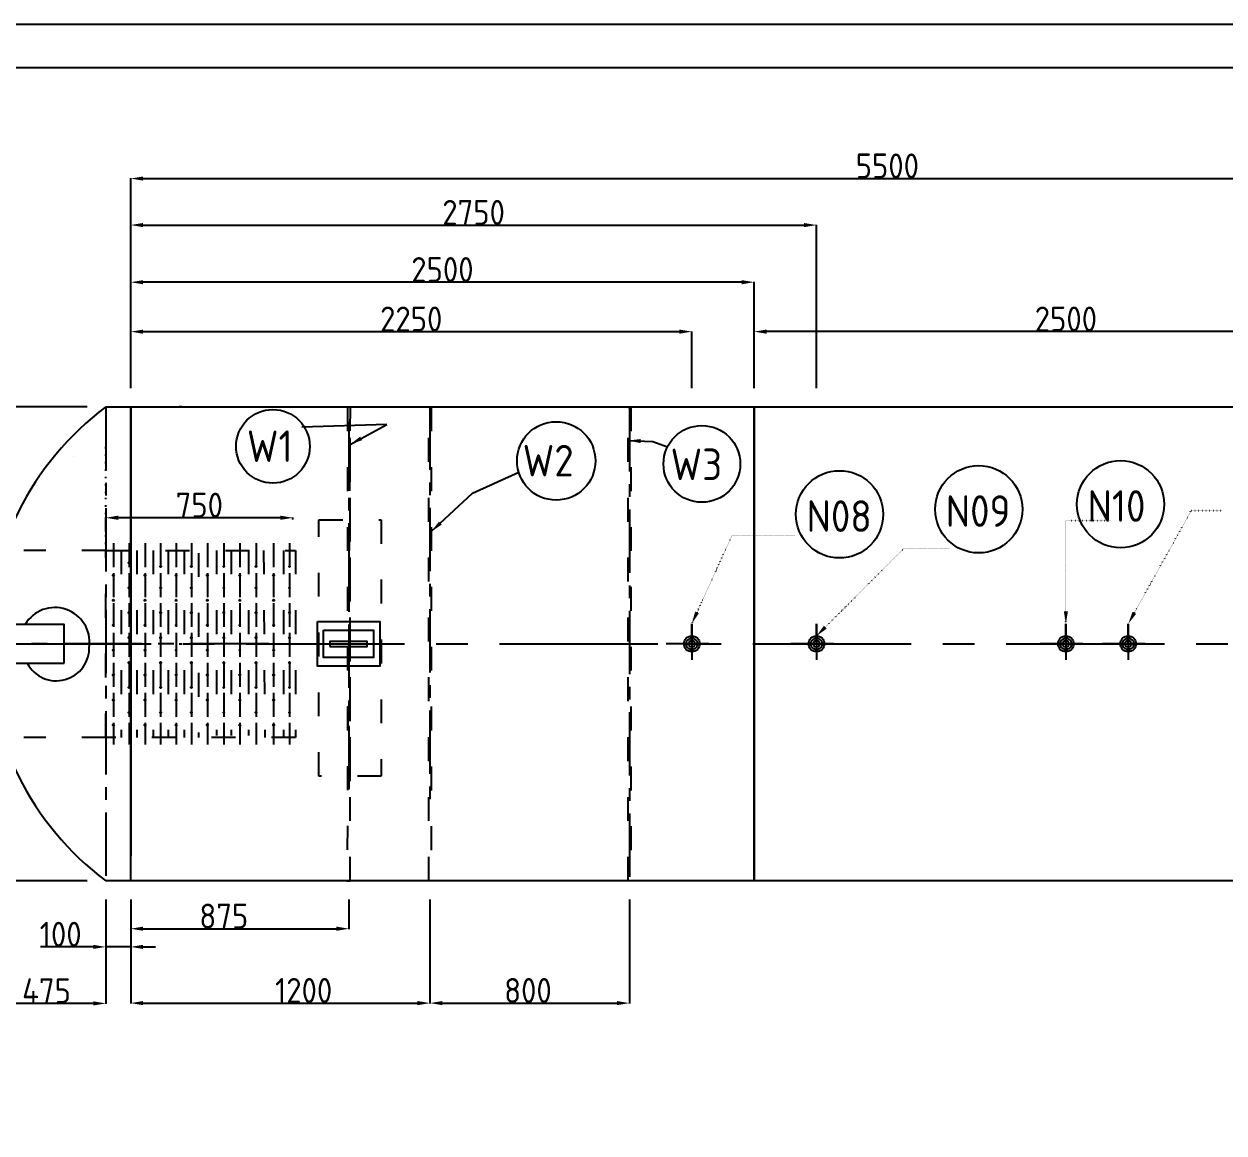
# Model space of a CAD drawing. Header units: inches. Extents: x 45640 to 67593, y 5 to 11258.
# Drawn here: x 53004 to 57815, y 6811 to 11258 of the extents above; entities that cross this region are included whole.
import ezdxf

# ---------------------------------------------------------------- set-up
doc = ezdxf.new("R2010")
doc.units = ezdxf.units.IN
doc.header["$LTSCALE"] = 40
doc.header["$MEASUREMENT"] = 0
for name, pattern in [('ACAD_ISO02W100', [15, 12, -3]), ('ACAD_ISO03W100', [30, 12, -18]), ('CENTER', [50.8, 31.75, -6.35, 6.35, -6.35]), ('DOT', [0.25, 0, -0.25])]:
    doc.linetypes.add(name, pattern=pattern)
doc.styles.get("Standard").update_dxf_attribs({"font": 'isocp.shx', "height": 100, "bigfont": '@extfont2.shx'})
doc.dimstyles.new('ISO-25', dxfattribs={"dimtxt": 100, "dimasz": 50, "dimexe": 1.25, "dimexo": 75, "dimtad": 1, "dimdec": 0, "dimtxsty": 'Standard', "dimcen": 0, "dimclrd": 1, "dimclre": 1, "dimclrt": 1, "dimazin": 0, "dimtfac": 1, "dimtdec": 0, "dimtmove": 0, "dimatfit": 3, "dimfxl": 1, "dimtfillclr": 1, "dimarcsym": 0})

# ---------------------------------------------------------------- blocks, each defined once
blk = doc.blocks.new('*D128')
at = {"color": 1, "lineweight": -2, "ltscale": 0.2, "transparency": 16777216}
for p, q in [((55931.3, 9797.7), (55931.3, 10026)), ((58381.3, 10024.8), (55981.3, 10024.8)), ((58431.3, 9797.7), (58431.3, 10026))]:
    blk.add_line(p, q, dxfattribs=at)
at = {"color": 1, "ltscale": 0.2, "transparency": 16777216}
for points in [[(55981.3, 10033.1), (55981.3, 10016.4), (55931.3, 10024.8)], [(58381.3, 10033.1), (58381.3, 10016.4), (58431.3, 10024.8)]]:
    blk.add_solid(points, dxfattribs=at)
at = {"layer": 'Defpoints', "color": 0, "ltscale": 0.2, "transparency": 16777216}
for p in [(55931.3, 10024.8), (55931.3, 9722.7), (58431.3, 9722.7)]:
    blk.add_point(p, dxfattribs=at)
at = {"color": 1, "ltscale": 0.2, "transparency": 16777216, "insert": (57181.3, 10075.4), "char_height": 100, "attachment_point": 5}
blk.add_mtext('2500', dxfattribs=at)
blk = doc.blocks.new('*D32')
at = {"color": 1, "lineweight": -2, "ltscale": 0.2, "transparency": 16777216}
for p, q in [((53431.3, 9797.7), (53431.3, 10224.3)), ((55881.3, 10223), (53481.3, 10223)), ((55931.3, 9797.7), (55931.3, 10224.3))]:
    blk.add_line(p, q, dxfattribs=at)
at = {"color": 1, "ltscale": 0.2, "transparency": 16777216}
for points in [[(53481.3, 10231.4), (53481.3, 10214.7), (53431.3, 10223)], [(55881.3, 10231.4), (55881.3, 10214.7), (55931.3, 10223)]]:
    blk.add_solid(points, dxfattribs=at)
at = {"layer": 'Defpoints', "color": 0, "ltscale": 0.2, "transparency": 16777216}
for p in [(53431.3, 10223), (53431.3, 9722.7), (55931.3, 9722.7)]:
    blk.add_point(p, dxfattribs=at)
at = {"color": 1, "ltscale": 0.2, "transparency": 16777216, "insert": (54681.3, 10273.7), "char_height": 100, "attachment_point": 5}
blk.add_mtext('2500', dxfattribs=at)
blk = doc.blocks.new('*D33')
at = {"color": 1, "lineweight": -2, "ltscale": 0.2, "transparency": 16777216}
for p, q in [((53431.3, 7747.7), (53431.3, 7331)), ((54631.3, 7747.7), (54631.3, 7331)), ((53481.3, 7332.2), (54581.3, 7332.2))]:
    blk.add_line(p, q, dxfattribs=at)
at = {"color": 1, "ltscale": 0.2, "transparency": 16777216}
for points in [[(53481.3, 7340.5), (53481.3, 7323.9), (53431.3, 7332.2)], [(54581.3, 7340.5), (54581.3, 7323.9), (54631.3, 7332.2)]]:
    blk.add_solid(points, dxfattribs=at)
at = {"layer": 'Defpoints', "color": 0, "ltscale": 0.2, "transparency": 16777216}
for p in [(53431.3, 7822.7), (54631.3, 7822.7), (54631.3, 7332.2)]:
    blk.add_point(p, dxfattribs=at)
at = {"color": 1, "ltscale": 0.2, "transparency": 16777216, "insert": (54124.9, 7382.8), "char_height": 100, "attachment_point": 5}
blk.add_mtext('1200', dxfattribs=at)
blk = doc.blocks.new('*D34')
at = {"color": 1, "lineweight": -2, "ltscale": 0.2, "transparency": 16777216}
for p, q in [((54631.3, 7747.7), (54631.3, 7331)), ((55431.3, 7747.7), (55431.3, 7331)), ((54681.3, 7332.2), (55381.3, 7332.2))]:
    blk.add_line(p, q, dxfattribs=at)
at = {"color": 1, "ltscale": 0.2, "transparency": 16777216}
for points in [[(54681.3, 7340.5), (54681.3, 7323.9), (54631.3, 7332.2)], [(55381.3, 7340.5), (55381.3, 7323.9), (55431.3, 7332.2)]]:
    blk.add_solid(points, dxfattribs=at)
at = {"layer": 'Defpoints', "color": 0, "ltscale": 0.2, "transparency": 16777216}
for p in [(54631.3, 7822.7), (55431.3, 7822.7), (55431.3, 7332.2)]:
    blk.add_point(p, dxfattribs=at)
at = {"color": 1, "ltscale": 0.2, "transparency": 16777216, "insert": (55024.3, 7382.8), "char_height": 100, "attachment_point": 5}
blk.add_mtext('800', dxfattribs=at)
blk = doc.blocks.new('*D129')
at = {"color": 1, "lineweight": -2, "ltscale": 0.2, "transparency": 16777216}
for p, q in [((53256.3, 9722.7), (52059.7, 9722.7)), ((52060.9, 9672.7), (52060.9, 7872.7)), ((53256.3, 7822.7), (52059.7, 7822.7))]:
    blk.add_line(p, q, dxfattribs=at)
at = {"color": 1, "ltscale": 0.2, "transparency": 16777216}
for points in [[(52052.6, 9672.7), (52069.2, 9672.7), (52060.9, 9722.7)], [(52052.6, 7872.7), (52069.2, 7872.7), (52060.9, 7822.7)]]:
    blk.add_solid(points, dxfattribs=at)
at = {"layer": 'Defpoints', "color": 0, "ltscale": 0.2, "transparency": 16777216}
for p in [(53331.3, 9722.7), (52060.9, 7822.7), (53331.3, 7822.7)]:
    blk.add_point(p, dxfattribs=at)
at = {"color": 1, "ltscale": 0.2, "transparency": 16777216, "insert": (52010.3, 8772.7), "char_height": 100, "attachment_point": 5, "rotation": 90}
blk.add_mtext('2400', dxfattribs=at)
blk = doc.blocks.new('*D130')
at = {"color": 1, "lineweight": -2, "ltscale": 0.2, "transparency": 16777216}
for p, q in [((52781.3, 8772.7), (52228.6, 8772.7)), ((52229.8, 7872.7), (52229.8, 8722.7)), ((53256.3, 7822.7), (52228.6, 7822.7))]:
    blk.add_line(p, q, dxfattribs=at)
at = {"color": 1, "ltscale": 0.2, "transparency": 16777216}
for points in [[(52221.5, 8722.7), (52238.2, 8722.7), (52229.8, 8772.7)], [(52221.5, 7872.7), (52238.2, 7872.7), (52229.8, 7822.7)]]:
    blk.add_solid(points, dxfattribs=at)
at = {"layer": 'Defpoints', "color": 0, "ltscale": 0.2, "transparency": 16777216}
for p in [(52229.8, 8772.7), (52856.3, 8772.7), (53331.3, 7822.7)]:
    blk.add_point(p, dxfattribs=at)
at = {"color": 1, "ltscale": 0.2, "transparency": 16777216, "insert": (52179.2, 8325.3), "char_height": 100, "attachment_point": 5, "rotation": 90}
blk.add_mtext('950', dxfattribs=at)
blk = doc.blocks.new('*D131')
at = {"color": 1, "lineweight": -2, "ltscale": 0.2, "transparency": 16777216}
for p, q in [((53331.3, 7747.7), (53331.3, 7556.4)), ((53431.3, 7747.7), (53431.3, 7556.4)), ((53281.3, 7557.7), (53070, 7557.7)), ((53431.3, 7557.7), (53331.3, 7557.7)), ((53481.3, 7557.7), (53531.3, 7557.7))]:
    blk.add_line(p, q, dxfattribs=at)
at = {"color": 1, "ltscale": 0.2, "transparency": 16777216}
for points in [[(53281.3, 7566), (53281.3, 7549.4), (53331.3, 7557.7)], [(53481.3, 7566), (53481.3, 7549.4), (53431.3, 7557.7)]]:
    blk.add_solid(points, dxfattribs=at)
at = {"layer": 'Defpoints', "color": 0, "ltscale": 0.2, "transparency": 16777216}
for p in [(53331.3, 7822.7), (53431.3, 7822.7), (53331.3, 7557.7)]:
    blk.add_point(p, dxfattribs=at)
at = {"color": 1, "ltscale": 0.2, "transparency": 16777216, "insert": (53150.6, 7608.3), "char_height": 100, "attachment_point": 5}
blk.add_mtext('100', dxfattribs=at)
blk = doc.blocks.new('*D132')
at = {"color": 1, "lineweight": -2, "ltscale": 0.2, "transparency": 16777216}
for p, q in [((52856.3, 8697.7), (52856.3, 7329.7)), ((53331.3, 7747.7), (53331.3, 7329.7)), ((53281.3, 7331), (52906.3, 7331))]:
    blk.add_line(p, q, dxfattribs=at)
at = {"color": 1, "ltscale": 0.2, "transparency": 16777216}
for points in [[(52906.3, 7339.3), (52906.3, 7322.6), (52856.3, 7331)], [(53281.3, 7339.3), (53281.3, 7322.6), (53331.3, 7331)]]:
    blk.add_solid(points, dxfattribs=at)
at = {"layer": 'Defpoints', "color": 0, "ltscale": 0.2, "transparency": 16777216}
for p in [(52856.3, 8772.7), (53331.3, 7822.7), (52856.3, 7331)]:
    blk.add_point(p, dxfattribs=at)
at = {"color": 1, "ltscale": 0.2, "transparency": 16777216, "insert": (53093.8, 7381.6), "char_height": 100, "attachment_point": 5}
blk.add_mtext('475', dxfattribs=at)
blk = doc.blocks.new('*D37')
at = {"color": 1, "lineweight": -2, "ltscale": 0.2, "transparency": 16777216}
for p, q in [((53431.3, 7747.7), (53431.3, 7629.2)), ((54306.3, 7747.7), (54306.3, 7629.2)), ((53481.3, 7630.5), (54256.3, 7630.5))]:
    blk.add_line(p, q, dxfattribs=at)
at = {"color": 1, "ltscale": 0.2, "transparency": 16777216}
for points in [[(53481.3, 7638.8), (53481.3, 7622.1), (53431.3, 7630.5)], [(54256.3, 7638.8), (54256.3, 7622.1), (54306.3, 7630.5)]]:
    blk.add_solid(points, dxfattribs=at)
at = {"layer": 'Defpoints', "color": 0, "ltscale": 0.2, "transparency": 16777216}
for p in [(53431.3, 7822.7), (54306.3, 7822.7), (54306.3, 7630.5)]:
    blk.add_point(p, dxfattribs=at)
at = {"color": 1, "ltscale": 0.2, "transparency": 16777216, "insert": (53804.8, 7681.1), "char_height": 100, "attachment_point": 5}
blk.add_mtext('875', dxfattribs=at)
blk = doc.blocks.new('*D133')
at = {"color": 1, "lineweight": -2, "ltscale": 0.2, "transparency": 16777216}
for p, q in [((53431.3, 9797.7), (53431.3, 10026)), ((53481.3, 10024.8), (55631.3, 10024.8)), ((55681.3, 9797.7), (55681.3, 10026))]:
    blk.add_line(p, q, dxfattribs=at)
at = {"color": 1, "ltscale": 0.2, "transparency": 16777216}
for points in [[(53481.3, 10033.1), (53481.3, 10016.4), (53431.3, 10024.8)], [(55631.3, 10033.1), (55631.3, 10016.4), (55681.3, 10024.8)]]:
    blk.add_solid(points, dxfattribs=at)
at = {"layer": 'Defpoints', "color": 0, "ltscale": 0.2, "transparency": 16777216}
for p in [(55681.3, 10024.8), (53431.3, 9722.7), (55681.3, 9722.7)]:
    blk.add_point(p, dxfattribs=at)
at = {"color": 1, "ltscale": 0.2, "transparency": 16777216, "insert": (54556.3, 10075.4), "char_height": 100, "attachment_point": 5}
blk.add_mtext('2250', dxfattribs=at)
blk = doc.blocks.new('*D38')
at = {"color": 1, "lineweight": -2, "ltscale": 0.2, "transparency": 16777216}
for p, q in [((53431.3, 9797.7), (53431.3, 10453.4)), ((53481.3, 10452.2), (56131.3, 10452.2)), ((56181.3, 9797.7), (56181.3, 10453.4))]:
    blk.add_line(p, q, dxfattribs=at)
at = {"color": 1, "ltscale": 0.2, "transparency": 16777216}
for points in [[(53481.3, 10460.5), (53481.3, 10443.8), (53431.3, 10452.2)], [(56131.3, 10460.5), (56131.3, 10443.8), (56181.3, 10452.2)]]:
    blk.add_solid(points, dxfattribs=at)
at = {"layer": 'Defpoints', "color": 0, "ltscale": 0.2, "transparency": 16777216}
for p in [(56181.3, 10452.2), (53431.3, 9722.7), (56181.3, 9722.7)]:
    blk.add_point(p, dxfattribs=at)
at = {"color": 1, "ltscale": 0.2, "transparency": 16777216, "insert": (54806.3, 10502.8), "char_height": 100, "attachment_point": 5}
blk.add_mtext('2750', dxfattribs=at)
blk = doc.blocks.new('*D39')
at = {"color": 1, "lineweight": -2, "ltscale": 0.2, "transparency": 16777216}
for p, q in [((53431.3, 9797.7), (53431.3, 10639.9)), ((53481.3, 10638.7), (58881.3, 10638.7)), ((58931.3, 9797.7), (58931.3, 10639.9))]:
    blk.add_line(p, q, dxfattribs=at)
at = {"color": 1, "ltscale": 0.2, "transparency": 16777216}
for points in [[(53481.3, 10647), (53481.3, 10630.3), (53431.3, 10638.7)], [(58881.3, 10647), (58881.3, 10630.3), (58931.3, 10638.7)]]:
    blk.add_solid(points, dxfattribs=at)
at = {"layer": 'Defpoints', "color": 0, "ltscale": 0.2, "transparency": 16777216}
for p in [(58931.3, 10638.7), (53431.3, 9722.7), (58931.3, 9722.7)]:
    blk.add_point(p, dxfattribs=at)
at = {"color": 1, "ltscale": 0.2, "transparency": 16777216, "insert": (56465.3, 10689.3), "char_height": 100, "attachment_point": 5}
blk.add_mtext('5500', dxfattribs=at)
blk = doc.blocks.new('*D48')
at = {"color": 1, "lineweight": -2, "ltscale": 0.2, "transparency": 16777216}
for p, q in [((53331.3, 9222.7), (53331.3, 9279.6)), ((54031.7, 9278.4), (53381.3, 9278.4)), ((54081.7, 9271.6), (54081.7, 9279.6))]:
    blk.add_line(p, q, dxfattribs=at)
at = {"color": 1, "ltscale": 0.2, "transparency": 16777216}
for points in [[(53381.3, 9286.7), (53381.3, 9270.1), (53331.3, 9278.4)], [(54031.7, 9286.7), (54031.7, 9270.1), (54081.7, 9278.4)]]:
    blk.add_solid(points, dxfattribs=at)
at = {"layer": 'Defpoints', "color": 0, "ltscale": 0.2, "transparency": 16777216}
for p in [(53331.3, 9278.4), (54081.7, 9196.6), (53331.3, 9147.7)]:
    blk.add_point(p, dxfattribs=at)
at = {"color": 1, "ltscale": 0.2, "transparency": 16777216, "insert": (53706.5, 9329), "char_height": 100, "attachment_point": 5}
blk.add_mtext('750', dxfattribs=at)

msp = doc.modelspace()

# ---------------------------------------------------------------- linework, layer by layer
at = {"linetype": 'CENTER', "lineweight": -3, "ltscale": 0.2}
msp.add_line((53331.3, 9722.7), (53331.3, 7822.7), dxfattribs=at)
at = {"lineweight": -3, "ltscale": 0.2}
for p, q in [((53331.3, 9722.7), (53431.3, 9722.7)), ((53331.3, 9556.7), (53331.3, 9562.7)), ((53331.3, 9526.7), (53331.3, 9532.7)), ((53331.3, 9496.7), (53331.3, 9502.7)), ((53331.3, 9466.7), (53331.3, 9472.7)), ((53331.3, 9466.7), (53331.3, 9472.7)), ((53331.3, 9466.7), (53331.3, 9472.7)), ((53331.3, 9466.7), (53331.3, 9472.7)), ((53331.3, 9436.7), (53331.3, 9442.7)), ((53331.3, 9406.7), (53331.3, 9412.7)), ((53331.3, 9376.7), (53331.3, 9382.7)), ((53331.3, 9352.7), (53331.3, 9358.7)), ((53331.3, 9322.7), (53331.3, 9328.7)), ((53331.3, 9292.7), (53331.3, 9298.7)), ((53331.3, 9262.7), (53331.3, 9268.7)), ((53331.3, 9232.7), (53331.3, 9238.7)), ((53331.3, 9202.7), (53331.3, 9208.7)), ((53331.3, 9172.7), (53331.3, 9178.7)), ((55681.3, 8772.7), (55681.3, 8853.3)), ((55681.3, 8853.3), (55681.3, 8708.9)), ((56181.3, 8772.7), (56181.3, 8853.3)), ((56181.3, 8853.3), (56181.3, 8708.9)), ((57181.3, 8772.7), (57181.3, 8853.3)), ((57181.3, 8853.3), (57181.3, 8708.9)), ((57431.3, 8772.7), (57431.3, 8853.3)), ((57431.3, 8853.3), (57431.3, 8708.9)), ((55749.5, 8772.7), (55578.7, 8772.7)), ((55681.3, 8772.7), (55749.5, 8772.7)), ((56249.5, 8772.7), (56078.7, 8772.7)), ((56181.3, 8772.7), (56249.5, 8772.7)), ((57249.5, 8772.7), (57078.7, 8772.7)), ((57181.3, 8772.7), (57249.5, 8772.7)), ((57499.5, 8772.7), (57328.7, 8772.7)), ((57431.3, 8772.7), (57499.5, 8772.7))]:
    msp.add_line(p, q, dxfattribs=at)
at = {"lineweight": -3, "ltscale": 0.01}
msp.add_line((53431.3, 9722.7), (53431.3, 7922.7), dxfattribs=at)
at = {"linetype": 'ACAD_ISO03W100', "lineweight": -3, "ltscale": 0.2}
for p, q in [((53636.3, 9722.7), (53626.3, 9722.7)), ((54301.3, 9721.4), (54301.3, 8222.7)), ((54311.3, 8222.7), (54311.3, 9572.7)), ((53331.3, 9147.7), (53003.5, 9147.7)), ((53392.8, 9147.7), (53392.8, 8397.7)), ((53456.3, 9147.7), (53456.3, 8397.7)), ((53521.3, 9147.7), (53521.3, 8397.7)), ((53581.3, 9147.7), (53581.3, 8397.7)), ((53646.3, 9147.7), (53646.3, 8397.7)), ((53774.8, 9147.7), (53774.8, 8405.8)), ((53834.8, 9147.7), (53834.8, 8405.8)), ((53903.2, 9147.7), (53903.2, 8405.8)), ((53964, 9147.7), (53968.8, 8397.7)), ((54044.4, 9147.7), (54044.4, 8397.7)), ((53702.9, 9137), (53702.9, 8397.7)), ((53626.3, 8772.7), (53636.3, 8772.7)), ((53631.3, 8772.7), (53636.3, 8772.7)), ((53331.3, 8397.7), (53003.5, 8397.7))]:
    msp.add_line(p, q, dxfattribs=at)
at = {"color": 1, "linetype": 'CENTER', "lineweight": -3, "ltscale": 0.2}
for p, q in [((54631.3, 9724.8), (54631.3, 8122.7)), ((55431.3, 9717.9), (55431.3, 7822.7)), ((54306.3, 9663.4), (54306.3, 8183.2))]:
    msp.add_line(p, q, dxfattribs=at)
at = {"color": 1, "lineweight": -3, "ltscale": 0.2}
for p, q in [((53200.2, 9522.7), (53200.2, 9522.7)), ((53081.3, 7822.7), (52549.3, 7822.7)), ((55548.3, 7822.7), (55548.3, 7822.7))]:
    msp.add_line(p, q, dxfattribs=at)
at = {"color": 1, "linetype": 'ACAD_ISO03W100', "lineweight": -3, "ltscale": 0.2}
msp.add_line((54311.3, 8222.7), (54311.3, 9470.1), dxfattribs=at)
at = {"color": 1, "linetype": 'ACAD_ISO02W100', "lineweight": -3, "ltscale": 0.2}
for p, q in [((53362.1, 9176.6), (53362.1, 8369.4)), ((53424.6, 9176.6), (53424.6, 8369.4)), ((53488.8, 9176.6), (53488.8, 8369.4)), ((53551.3, 9176.6), (53551.3, 8369.4)), ((53613.8, 9176.6), (53613.8, 8369.4)), ((53674.6, 9176.6), (53674.6, 8369.4)), ((53738.8, 9176.6), (53738.8, 8369.4)), ((53804.8, 9176.6), (53804.8, 8369.4)), ((53869, 9176.6), (53869, 8369.4)), ((53933.8, 9176.6), (53933.8, 8369.4)), ((54004.4, 9176.6), (54004.4, 8369.4)), ((54068, 9176.6), (54068, 8369.4))]:
    msp.add_line(p, q, dxfattribs=at)
at = {"linetype": 'CENTER', "lineweight": -3, "ltscale": 0.5}
msp.add_line((50845.8, 8772.7), (61909.9, 8772.7), dxfattribs=at)
msp.add_line((50845.8, 8772.7), (61909.9, 8772.7), dxfattribs=at)
at = {"color": 1, "linetype": 'CENTER', "lineweight": -3, "ltscale": 0.25}
msp.add_line((53985.9, 8772.7), (52676.7, 8772.7), dxfattribs=at)
at = {"lineweight": -3, "ltscale": 0.25}
msp.add_line((53431.3, 7822.7), (53331.3, 7822.7), dxfattribs=at)
at = {"ltscale": 0.2}
for points in [[(67592.7, 5.2), (45639.7, 5.2), (45639.7, 11258.4), (67592.7, 11258.4)], [(55931.3, 7822.7), (53431.3, 7822.7), (53431.3, 9722.7), (55931.3, 9722.7)], [(58431.3, 7822.7), (55931.3, 7822.7), (55931.3, 9722.7), (58431.3, 9722.7)], [(54180, 8862.7), (54430, 8862.7), (54430, 8682.7), (54180, 8682.7)], [(53164.5, 8694.8), (53164.5, 8850.7), (52830.6, 8850.7), (52830.6, 8694.8)], [(54205, 8827.7), (54405, 8827.7), (54405, 8717.7), (54205, 8717.7)], [(54230, 8762.7), (54380, 8762.7), (54380, 8782.7), (54230, 8782.7)]]:
    msp.add_lwpolyline(points, close=True, dxfattribs=at)
at = {"lineweight": -3, "ltscale": 0.005}
msp.add_lwpolyline([(67408.2, 11082.7), (45793.3, 11082.7), (45793.3, 167.3), (67408.2, 167.3)], close=True, dxfattribs=at)
at = {"linetype": 'ACAD_ISO03W100', "ltscale": 0.2}
for points in [[(54311.3, 9722.7), (54311.3, 9722.7), (54298.6, 7822.7), (54311.3, 7822.7)], [(54636.3, 7822.7), (54626.3, 7822.7), (54626.3, 9721.4), (54636.3, 9721.4)], [(55436.3, 7822.7), (55426.3, 7822.7), (55426.3, 9721.4), (55436.3, 9721.4)], [(54436.3, 8242.2), (54186.3, 8242.2), (54186.3, 9270.3), (54436.3, 9270.3)], [(53331.3, 9147.7), (54091.7, 9147.7), (54091.7, 8397.7), (53331.3, 8397.7)]]:
    msp.add_lwpolyline(points, close=True, dxfattribs=at)
at = {"ltscale": 0.01}
for centre, radius in [((54001.7, 9564.8), 147.7), ((55137.6, 9506.4), 157.2), ((55721.8, 9494.3), 153.9), ((56831.9, 9312.4), 175), ((57400.4, 9332.7), 175), ((56273.6, 9292.2), 175)]:
    msp.add_circle(centre, radius, dxfattribs=at)
at = {"ltscale": 0.2}
for centre, radius in [((53424.6, 9097.7), 2.5), ((53362.1, 9047.7), 2.5), ((53488.8, 9047.7), 2.5), ((53551.3, 9082.9), 2.5), ((53613.8, 9047.7), 2.5), ((53674.6, 9082.9), 2.5), ((53738.8, 9047.7), 2.5), ((53804.8, 9082.9), 2.5), ((53869, 9047.7), 2.5), ((53933.8, 9082.9), 2.5), ((54004.4, 9047.7), 2.5), ((54068, 9082.9), 2.5), ((53424.6, 8997.7), 2.5), ((53551.3, 8997.7), 2.5), ((53674.6, 8997.7), 2.5), ((53804.8, 8997.7), 2.5), ((53933.8, 8997.7), 2.5), ((54068, 8997.7), 2.5), ((53362.1, 8947.7), 2.5), ((53488.8, 8947.7), 2.5), ((53613.8, 8947.7), 2.5), ((53738.8, 8947.7), 2.5), ((53869, 8947.7), 2.5), ((54004.4, 8947.7), 2.5), ((53424.6, 8897.7), 2.5), ((53551.3, 8897.7), 2.5), ((53674.6, 8897.7), 2.5), ((53804.8, 8897.7), 2.5), ((53933.8, 8897.7), 2.5), ((54068, 8897.7), 2.5), ((53362.1, 8847.7), 2.5), ((53488.8, 8847.7), 2.5), ((53613.8, 8847.7), 2.5), ((53738.8, 8847.7), 2.5), ((53869, 8847.7), 2.5), ((54004.4, 8847.7), 2.5), ((53424.6, 8797.7), 2.5), ((53551.3, 8797.7), 2.5), ((53674.6, 8797.7), 2.5), ((53804.8, 8797.7), 2.5), ((53933.8, 8797.7), 2.5), ((54068, 8797.7), 2.5), ((55681.3, 8772.7), 31.7), ((55658.7, 8772.7), 4.47), ((55681.3, 8772.7), 13), ((55681.4, 8797.2), 4.47), ((55703.9, 8772.7), 4.47), ((56181.3, 8772.7), 31.7), ((56158.7, 8772.7), 4.47), ((56181.3, 8772.7), 13), ((56181.4, 8797.2), 4.47), ((56203.9, 8772.7), 4.47), ((57181.3, 8772.7), 31.7), ((57158.7, 8772.7), 4.47), ((57181.3, 8772.7), 13), ((57181.4, 8797.2), 4.47), ((57203.9, 8772.7), 4.47), ((57431.3, 8772.7), 31.7), ((57408.7, 8772.7), 4.47), ((57431.3, 8772.7), 13), ((57431.4, 8797.2), 4.47), ((57453.9, 8772.7), 4.47), ((53362.1, 8747.7), 2.5), ((53488.8, 8747.7), 2.5), ((53613.8, 8747.7), 2.5), ((53738.8, 8747.7), 2.5), ((53869, 8747.7), 2.5), ((54004.4, 8747.7), 2.5), ((55681.3, 8750.2), 4.47), ((56181.3, 8750.2), 4.47), ((57181.3, 8750.2), 4.47), ((57431.3, 8750.2), 4.47), ((53424.6, 8697.7), 2.5), ((53551.3, 8697.7), 2.5), ((53674.6, 8697.7), 2.5), ((53804.8, 8697.7), 2.5), ((53933.8, 8697.7), 2.5), ((54068, 8697.7), 2.5), ((53362.1, 8647.7), 2.5), ((53488.8, 8647.7), 2.5), ((53613.8, 8647.7), 2.5), ((53738.8, 8647.7), 2.5), ((53869, 8647.7), 2.5), ((54004.4, 8647.7), 2.5), ((53424.6, 8597.7), 2.5), ((53551.3, 8597.7), 2.5), ((53674.6, 8597.7), 2.5), ((53804.8, 8597.7), 2.5), ((53933.8, 8597.7), 2.5), ((54068, 8597.7), 2.5), ((53362.1, 8547.7), 2.5), ((53488.8, 8547.7), 2.5), ((53613.8, 8547.7), 2.5), ((53738.8, 8547.7), 2.5), ((53869, 8547.7), 2.5), ((54004.4, 8547.7), 2.5), ((53424.6, 8497.7), 2.5), ((53551.3, 8497.7), 2.5), ((53674.6, 8497.7), 2.5), ((53804.8, 8497.7), 2.5), ((53933.8, 8497.7), 2.5), ((54068, 8497.7), 2.5), ((53362.1, 8447.7), 2.5), ((53488.8, 8447.7), 2.5), ((53613.8, 8447.7), 2.5), ((53738.8, 8447.7), 2.5), ((53869, 8447.7), 2.5), ((54004.4, 8447.7), 2.5)]:
    msp.add_circle(centre, radius, dxfattribs=at)
at = {"color": 1, "linetype": 'CENTER', "ltscale": 0.2}
for centre in [(55681.3, 8772.7), (56181.3, 8772.7), (57181.3, 8772.7), (57431.3, 8772.7)]:
    msp.add_circle(centre, 22.6, dxfattribs=at)
at = {"ltscale": 0.25}
msp.add_arc((54043.8, 8772.7), 1187.5, 126.8699, 233.1301, dxfattribs=at)
at = {"ltscale": 0.2}
for centre, radius, start, end in [((53127.4, 8779.4), 139.1, 353.138, 149.138), ((53133.3, 8757), 132.3, 208.0494, 2.4865)]:
    msp.add_arc(centre, radius, start, end, dxfattribs=at)

# ---------------------------------------------------------------- texts
at = {"lineweight": -3, "ltscale": 0.01, "char_height": 126.56, "width": 1025.685, "attachment_point": 1}
for s, insert in [('W1', (53897.2, 9628.7)), ('W2', (55003.1, 9570.7)), ('W3', (55596, 9556)), ('N10', (57268, 9388.8)), ('N08', (56141.2, 9348.3)), ('N09', (56699.5, 9368.5))]:
    msp.add_mtext(s, dxfattribs=dict(at, insert=insert))

# ---------------------------------------------------------------- dimensions: what is measured, and where the dimension line sits
at = {"ltscale": 0.2}
for base, p1, p2, picture, middle in [((58931.3, 10638.7), (53431.3, 9722.7), (58931.3, 9722.7), '*D39', (56465.3, 10638.7)), ((56181.3, 10452.2), (53431.3, 9722.7), (56181.3, 9722.7), '*D38', (54806.3, 10452.2)), ((55681.3, 10024.8), (53431.3, 9722.7), (55681.3, 9722.7), '*D133', (54556.3, 10024.8)), ((54306.3, 7630.5), (53431.3, 7822.7), (54306.3, 7822.7), '*D37', (53804.8, 7630.5))]:
    dim = msp.add_linear_dim(base=base, p1=p1, p2=p2, dimstyle='ISO-25', dxfattribs=at)
    dim.commit()
    dim.dimension.update_dxf_attribs({"geometry": picture, "text_midpoint": middle, "dimtype": 160})
at = {"color": 6, "ltscale": 0.2}
for base, p1, p2, picture, middle in [((53431.3, 10223), (55931.3, 9722.7), (53431.3, 9722.7), '*D32', (54681.3, 10223)), ((55931.3, 10024.8), (58431.3, 9722.7), (55931.3, 9722.7), '*D128', (57181.3, 10024.8))]:
    dim = msp.add_linear_dim(base=base, p1=p1, p2=p2, dimstyle='ISO-25', dxfattribs=at)
    dim.commit()
    dim.dimension.update_dxf_attribs({"geometry": picture, "text_midpoint": middle, "dimtype": 160})
at = {"color": 1, "ltscale": 0.2}
dim = msp.add_linear_dim(base=(52060.9, 7822.7), p1=(53331.3, 9722.7), p2=(53331.3, 7822.7), angle=90, text='2400', dimstyle='ISO-25', dxfattribs=at)
dim.commit()
dim.dimension.update_dxf_attribs({"geometry": '*D129', "text_midpoint": (52060.9, 8772.7), "dimtype": 160})
at = {"ltscale": 0.2}
for base, p1, p2, picture, middle in [((53331.3, 9278.4), (54081.7, 9196.6), (53331.3, 9147.7), '*D48', (53706.5, 9329)), ((52856.3, 7331), (53331.3, 7822.7), (52856.3, 8772.7), '*D132', (53093.8, 7381.6)), ((53331.3, 7557.7), (53431.3, 7822.7), (53331.3, 7822.7), '*D131', (53150.6, 7608.3))]:
    dim = msp.add_linear_dim(base=base, p1=p1, p2=p2, dimstyle='ISO-25', dxfattribs=at)
    dim.commit()
    dim.dimension.update_dxf_attribs({"geometry": picture, "text_midpoint": middle})
at = {"color": 1, "ltscale": 0.2}
dim = msp.add_linear_dim(base=(52229.8, 8772.7), p1=(53331.3, 7822.7), p2=(52856.3, 8772.7), angle=90, dimstyle='ISO-25', dxfattribs=at)
dim.commit()
dim.dimension.update_dxf_attribs({"geometry": '*D130', "text_midpoint": (52229.8, 8325.3), "dimtype": 160})
for base, p1, p2, picture, middle in [((54631.3, 7332.2), (53431.3, 7822.7), (54631.3, 7822.7), '*D33', (54124.9, 7332.2)), ((55431.3, 7332.2), (54631.3, 7822.7), (55431.3, 7822.7), '*D34', (55024.3, 7332.2))]:
    dim = msp.add_linear_dim(base=base, p1=p1, p2=p2, dimstyle='ISO-25', dxfattribs=at)
    dim.commit()
    dim.dimension.update_dxf_attribs({"geometry": picture, "text_midpoint": middle, "dimtype": 160})

# ---------------------------------------------------------------- leaders
at = {"ltscale": 0.2}
for points in [[(54311.3, 9572.7), (54458.9, 9652.7), (54117.6, 9641.5)], [(55426.3, 9588), (55524.6, 9584.1), (55584.2, 9563.3)]]:
    msp.add_leader(points, dimstyle='ISO-25', override={"dimgap": 0.625, "dimtad": 0}, dxfattribs=at)
at = {"color": 1, "ltscale": 0.2}
msp.add_leader([(54636.3, 9222.7), (54801.3, 9376.5), (54988.1, 9461.2)], dimstyle='ISO-25', override={"dimgap": 0.625, "dimtad": 0}, dxfattribs=at)
at = {"linetype": 'DOT', "ltscale": 0.2}
for points in [[(57431.3, 8853.3), (57684.2, 9307.8), (57806.2, 9307.8)], [(57181.3, 8853.3), (57181.3, 9268.1), (57360.7, 9268.1)], [(55681.3, 8853.3), (55842.9, 9208.4), (56096.1, 9208.4)], [(56181.3, 8804.5), (56529.7, 9153.7), (56716.5, 9153.7)]]:
    msp.add_leader(points, dimstyle='ISO-25', override={"dimgap": 0.625, "dimtad": 0}, dxfattribs=at)

doc.saveas('drawing.dxf')
